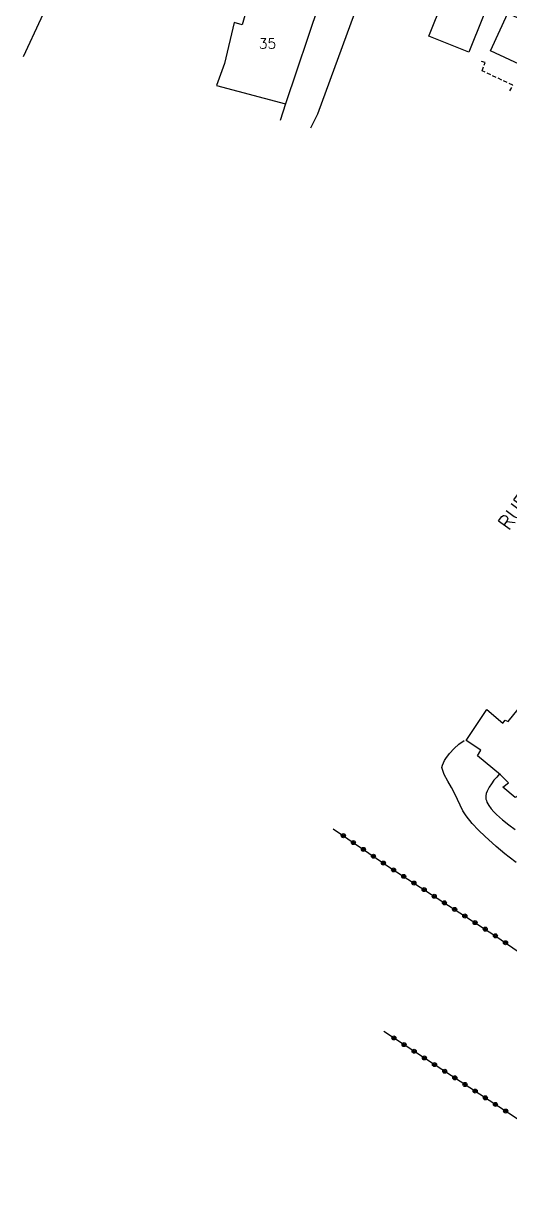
# Model space of a CAD drawing. Header units: millimetres. Extents: x 182998 to 184000, y 151998 to 153001.
# Drawn here: x 183685.4 to 183745.5, y 152748.9 to 152892.7 of the extents above; entities that cross this region are included whole.
import ezdxf
from ezdxf.enums import TextEntityAlignment as Align

# ---------------------------------------------------------------- set-up
doc = ezdxf.new("R2010")
doc.units = ezdxf.units.MM
doc.linetypes.add('DASHED', pattern=[0.75, 0.5, -0.25])
doc.layers.get('0').update_dxf_attribs({"linetype": 'CONTINUOUS'})
for name, color, linetype in [('W0017', 7, 'CONTINUOUS'), ('W0101', 7, 'CONTINUOUS'), ('W0104', 1, 'CONTINUOUS'), ('W0112', 1, 'DASHED'), ('W0300', 7, 'CONTINUOUS'), ('W0323', 7, 'CONTINUOUS'), ('W0989', 7, 'CONTINUOUS'), ('W0991', 7, 'CONTINUOUS')]:
    doc.layers.add(name, color=color, linetype=linetype)
doc.styles.get("Standard").update_dxf_attribs({"font": 'romans.shx', "width": 0.85})

# ---------------------------------------------------------------- blocks, each defined once
blk = doc.blocks.new('t323o')
at = {"color": 0, "linetype": 'Continuous'}
for radius in [0.25, 0.15]:
    blk.add_circle((0, 0), radius, dxfattribs=at)

msp = doc.modelspace()

# ---------------------------------------------------------------- linework, layer by layer
at = {"layer": 'W0017'}
for points in [[(183746.3, 152789), (183745.46, 152789.67), (183744.92, 152790.1), (183744.38, 152790.53), (183743.85, 152790.98), (183743.33, 152791.44), (183742.49, 152792.22), (183741.65, 152793.01), (183740.86, 152793.85), (183740.14, 152794.76), (183739.73, 152795.41), (183739.39, 152796.1), (183739.07, 152796.8), (183738.74, 152797.5), (183738.31, 152798.28), (183737.85, 152799.06), (183737.43, 152799.87), (183737.14, 152800.74), (183737.21, 152801.04), (183737.32, 152801.33), (183737.45, 152801.61), (183737.61, 152801.87), (183738.09, 152802.5), (183738.63, 152803.09), (183739.23, 152803.62), (183739.88, 152804.08)], [(183744.25, 152799.95), (183743.9, 152799.57), (183743.56, 152799.17), (183743.26, 152798.75), (183742.99, 152798.31), (183742.85, 152798.07), (183742.72, 152797.81), (183742.62, 152797.54), (183742.56, 152797.26), (183742.56, 152797.06), (183742.58, 152796.85), (183742.63, 152796.66), (183742.7, 152796.47), (183742.93, 152796.04), (183743.22, 152795.64), (183743.55, 152795.28), (183743.88, 152794.94), (183744.62, 152794.27), (183745.4, 152793.66), (183746.2, 152793.08)]]:
    msp.add_lwpolyline(points, dxfattribs=at)
at = {"layer": 'W0101'}
for points in [[(183722.19, 152895.63), (183713.9, 152897.66), (183712.47, 152892.55), (183711.47, 152892.81), (183710.26, 152887.76), (183709.29, 152885.02), (183717.8, 152882.78)], [(183721.96, 152895.13), (183717.8, 152882.78)], [(183756.69, 152789.67), (183747.76, 152796.73), (183747.86, 152796.81), (183746.99, 152797.5), (183746.2, 152797.05), (183744.65, 152798.34), (183745.36, 152798.87), (183744.38, 152799.84), (183741.54, 152802.19), (183741.93, 152802.9), (183740.14, 152804.11), (183742.67, 152807.93), (183744.67, 152806.22), (183744.96, 152806.61), (183745.3, 152806.43), (183746.57, 152807.98), (183749.39, 152805.64), (183749.68, 152806.06), (183751.71, 152804.53), (183752.31, 152805.45), (183753.52, 152804.24), (183762.43, 152797)]]:
    msp.add_lwpolyline(points, dxfattribs=at)
msp.add_lwpolyline([(183755.63, 152883.53), (183743.12, 152889.34), (183745.28, 152893.99), (183747.75, 152892.84), (183748.87, 152895.27), (183758.92, 152890.6), (183755.63, 152883.53)], close=True, dxfattribs=at)
at = {"layer": 'W0104'}
msp.add_lwpolyline([(183743.93, 152897.8), (183740.48, 152889.15), (183735.52, 152891.13), (183738.97, 152899.77), (183743.93, 152897.8)], close=True, dxfattribs=at)
for points in [[(183720.96, 152879.79), (183721.8, 152881.54), (183726.38, 152894.03), (183721.96, 152895.13)], [(183717.8, 152882.78), (183717.14, 152880.73)]]:
    msp.add_lwpolyline(points, dxfattribs=at)
at = {"layer": 'W0112'}
msp.add_lwpolyline([(183745.54, 152884.36), (183745.88, 152885.07), (183742.09, 152886.86), (183742.48, 152887.86), (183741.77, 152888.1)], dxfattribs=at)
at = {"layer": 'W0300'}
msp.add_lwpolyline([(183695.98, 152911.02), (183689.76, 152898.03), (183685.42, 152888.56)], dxfattribs=at)
at = {"layer": 'W0323'}
for points in [[(183723.72, 152793.17), (183730.81, 152788.33), (183743.67, 152780), (183768.62, 152762.9), (183789.49, 152748.94)], [(183729.95, 152768.15), (183747.74, 152756.5)]]:
    msp.add_lwpolyline(points, dxfattribs=at)

# ---------------------------------------------------------------- block references
for p, rotation in [((183724.96, 152792.33), 325.6660229254497), ((183726.2, 152791.48), 325.6660229254497), ((183727.44, 152790.63), 325.6660229254497), ((183728.68, 152789.79), 325.6660229254497), ((183729.91, 152788.94), 325.6660229254497), ((183731.16, 152788.1), 327.0782419656586), ((183732.42, 152787.29), 327.0782419656586), ((183733.68, 152786.47), 327.0782419656586), ((183734.94, 152785.66), 327.0782419656586), ((183736.19, 152784.84), 327.0782419656586), ((183737.45, 152784.03), 327.0782419656586), ((183738.71, 152783.21), 327.0782419656586), ((183739.97, 152782.4), 327.0782419656586), ((183741.23, 152781.58), 327.0782419656586), ((183742.49, 152780.77), 327.0782419656586), ((183743.75, 152779.95), 325.579250686427), ((183744.99, 152779.1), 325.579250686427), ((183731.2, 152767.33), 326.7877020259447), ((183732.46, 152766.51), 326.7877020259447), ((183733.71, 152765.69), 326.7877020259447), ((183734.97, 152764.86), 326.7877020259447), ((183736.22, 152764.04), 326.7877020259447), ((183737.48, 152763.22), 326.7877020259447), ((183738.73, 152762.4), 326.7877020259447), ((183739.99, 152761.58), 326.7877020259447), ((183741.24, 152760.76), 326.7877020259447), ((183742.5, 152759.93), 326.7877020259447), ((183743.75, 152759.11), 326.7877020259447), ((183745.01, 152758.29), 326.7877020259447)]:
    msp.add_blockref('t323o', p, dxfattribs=dict(at, rotation=rotation))

# ---------------------------------------------------------------- texts
at = {"layer": 'W0989'}
msp.add_text('RUE DU BOCAGE  ', height=1.75, rotation=53.7966, dxfattribs=at).set_placement((183751.11, 152839.27), align=Align.MIDDLE_CENTER)
at = {"layer": 'W0991'}
msp.add_text('35', height=1.25, dxfattribs=at).set_placement((183715.58, 152890.22), align=Align.MIDDLE_CENTER)

doc.saveas('drawing.dxf')
